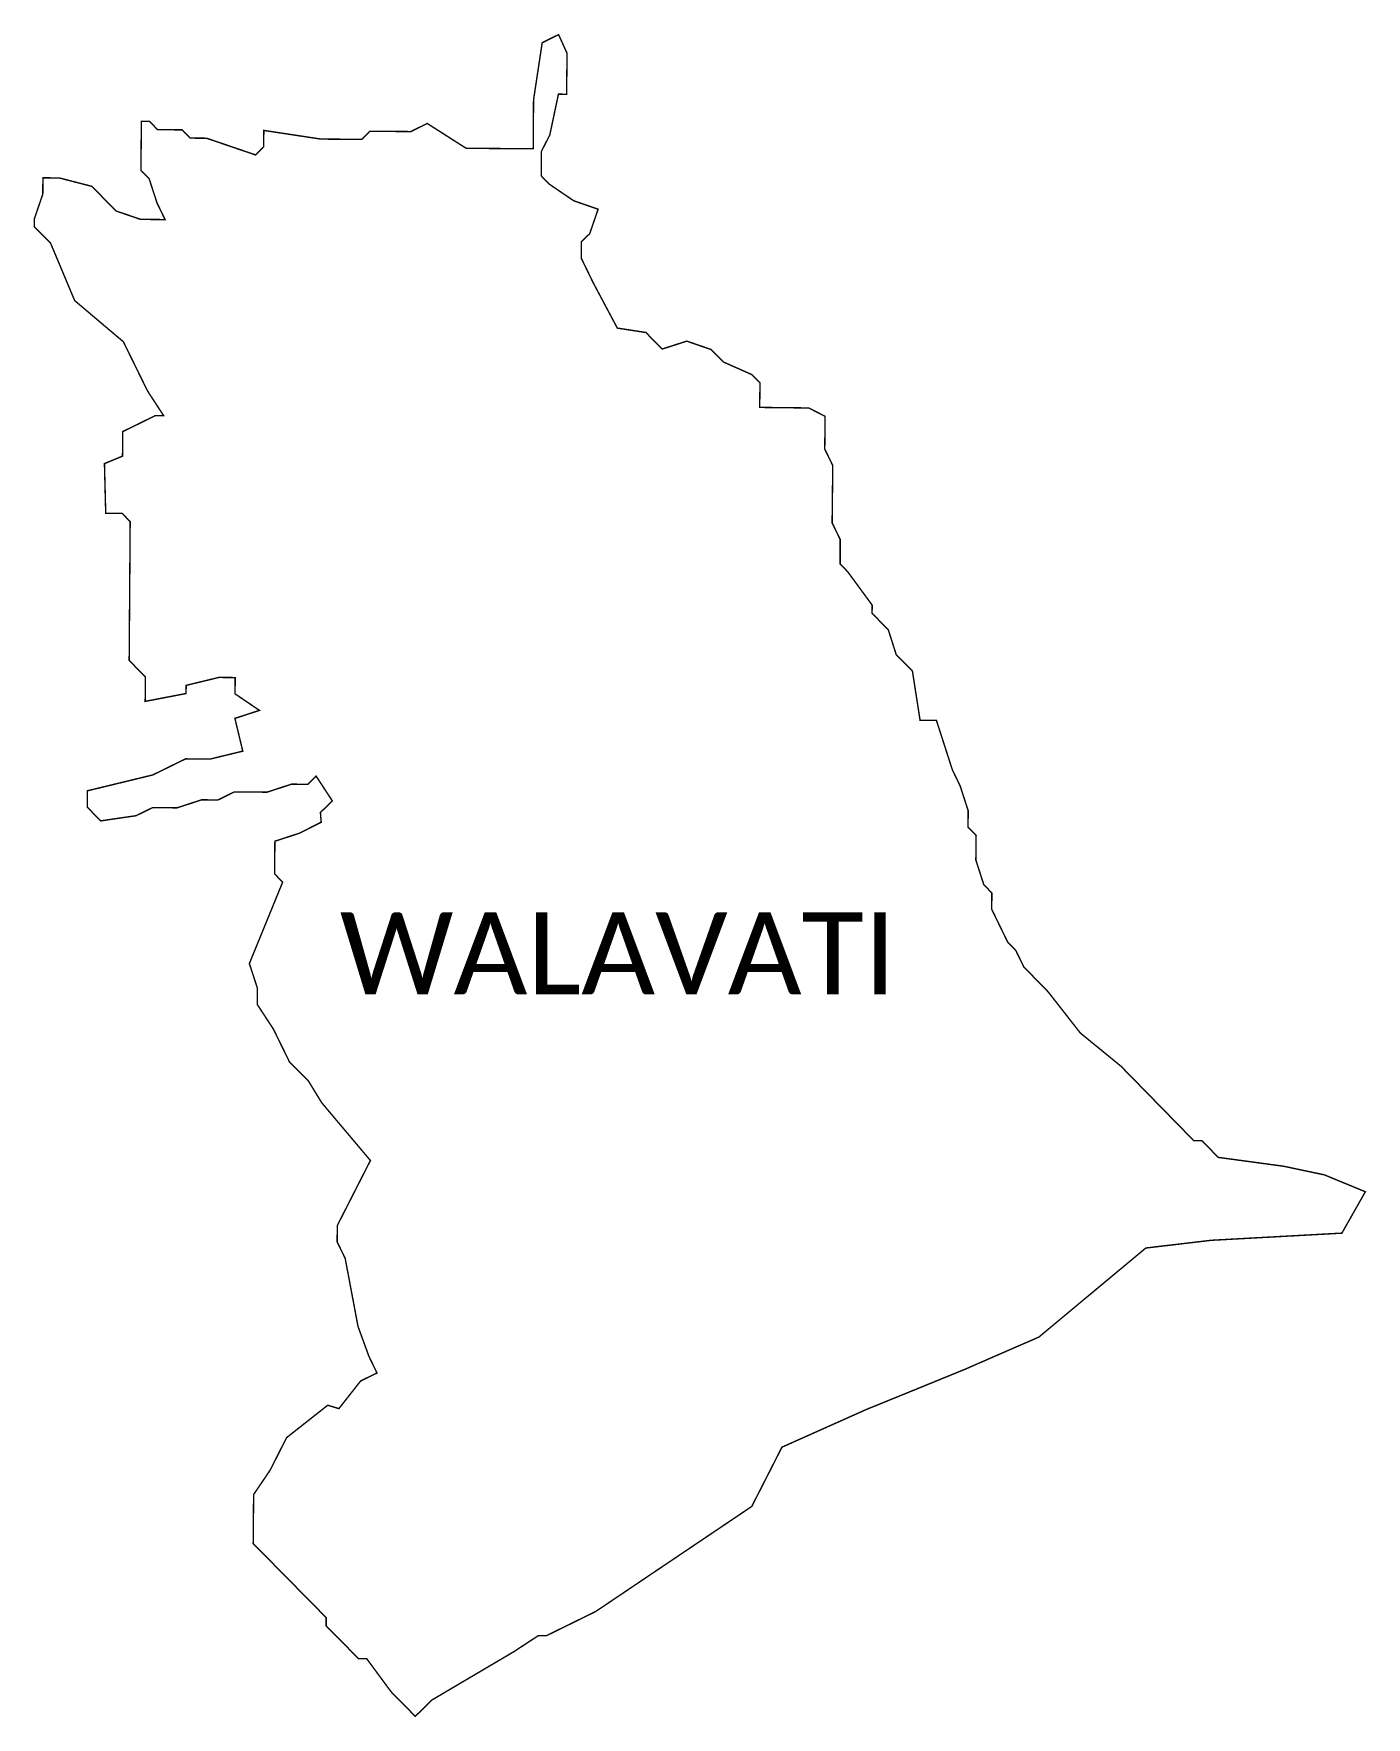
# Model space of a CAD drawing. Header units: metres. Extents: x 287512 to 290466, y 1998981 to 2001529.
# Drawn here: x 288586 to 290466, y 1999154 to 2001529 of the extents above; entities that cross this region are included whole.
import ezdxf

# ---------------------------------------------------------------- set-up
doc = ezdxf.new("R2010")
doc.units = ezdxf.units.M
doc.header["$MEASUREMENT"] = 0
doc.layers.add('VILLAGE NAME', color=250, linetype='Continuous')
doc.styles.get("Standard").update_dxf_attribs({"font": 'simplex.shx'})

msp = doc.modelspace()

# ---------------------------------------------------------------- linework, layer by layer
at = {"color": 6, "const_width": 2, "flags": 128}
msp.add_lwpolyline([(288737.7, 2001405.6), (288749.2, 2001405.5), (288760.6, 2001393.9), (288795.2, 2001393.6), (288806.7, 2001382), (288829.7, 2001381.8), (288898.7, 2001358.3), (288910.3, 2001369.7), (288910.5, 2001392.8), (288991, 2001380.6), (289048.7, 2001380.2), (289060.3, 2001391.6), (289117.9, 2001391.2), (289141.1, 2001402.6), (289196, 2001367.6), (289290.6, 2001366.9), (289291.1, 2001436), (289303.3, 2001516.6), (289326.4, 2001528), (289338.4, 2001501.6), (289337.7, 2001443.8), (289326.2, 2001444), (289314, 2001386.3), (289302.2, 2001363.4), (289301.9, 2001328.7), (289313.3, 2001317), (289347.7, 2001293.6), (289382.2, 2001281.6), (289370.3, 2001247.1), (289358.6, 2001235.7), (289358.4, 2001212.6), (289375.3, 2001177.8), (289409.3, 2001113.9), (289449.6, 2001107.7), (289472.5, 2001084.3), (289507.3, 2001095.5), (289541.8, 2001083.6), (289558.9, 2001066.1), (289599.1, 2001048.3), (289610.6, 2001036.6), (289610.2, 2001002), (289679.5, 2001001.2), (289702.5, 2000989.4), (289702, 2000943.2), (289713.3, 2000920), (289712.4, 2000839.1), (289723.7, 2000815.9), (289723.7, 2000781.3), (289734.8, 2000769.6), (289768.9, 2000723), (289768.8, 2000711.5), (289791.7, 2000688.1), (289802.8, 2000653.3), (289825.7, 2000630), (289836.5, 2000560.6), (289859.6, 2000560.3), (289882, 2000490.8), (289893.2, 2000467.5), (289904.4, 2000432.8), (289904.2, 2000409.7), (289915.6, 2000398), (289915.2, 2000363.4), (289926.4, 2000328.6), (289937.8, 2000316.9), (289937.6, 2000293.8), (289960.2, 2000247.4), (289971.6, 2000235.7), (289982.9, 2000212.5), (290017.2, 2000177.4), (290062.7, 2000119.2), (290120, 2000072.4), (290222.8, 1999967.3), (290234.4, 1999967.2), (290257.2, 1999943.8), (290349.5, 1999931.3), (290407.1, 1999919.1), (290464.8, 1999895.3), (290431.7, 1999836.9), (290247.3, 1999826.8), (290155, 1999815.9), (290004.2, 1999690.3), (289995.2, 1999686.3), (289972.7, 1999676.6), (289944.5, 1999664.3), (289900.1, 1999644.9), (289813.6, 1999609.6), (289770.8, 1999592.2), (289761.4, 1999588.4), (289641.6, 1999534.9), (289599, 1999451.3), (289378.9, 1999303.1), (289309.5, 1999269), (289298, 1999269.1), (289263.2, 1999246.3), (289147.4, 1999178), (289124.2, 1999155.1), (289089.9, 1999190), (289055.7, 1999236.4), (289044.2, 1999236.4), (288998.4, 1999282.9), (288998.5, 1999294.4), (288895.5, 1999398.9), (288896.1, 1999468.1), (288919.4, 1999502.5), (288942.7, 1999548.4), (289000.7, 1999594.1), (289016.4, 1999589.3), (289047.1, 1999628.3), (289070.2, 1999639.6), (289058.9, 1999662.8), (289043.4, 1999705.2), (289025.3, 1999801.3), (289014, 1999824.5), (289014.1, 1999847.5), (289060.9, 1999939.4), (288992.4, 2000020.6), (288973.6, 2000051.3), (288946.7, 2000078.5), (288924, 2000124.8), (288901.2, 2000159.6), (288901.4, 2000182.6), (288890.1, 2000217.3), (288937.1, 2000332.2), (288925.7, 2000343.8), (288926.1, 2000389.9), (288960.7, 2000401.2), (288991.5, 2000416.7), (288990.3, 2000430.3), (289007.1, 2000446.9), (288984.3, 2000481.7), (288972.7, 2000470.2), (288949.6, 2000470.4), (288915, 2000459.1), (288870.4, 2000459.5), (288868.9, 2000459.5), (288845.8, 2000448.1), (288822.7, 2000448.3), (288788, 2000437), (288753.5, 2000437.3), (288730.3, 2000425.9), (288680.3, 2000418.6), (288661.3, 2000438), (288661.4, 2000461), (288753.8, 2000483.4), (288800.1, 2000506.1), (288834.7, 2000505.8), (288880, 2000516.8), (288880.8, 2000517), (288869.7, 2000563.2), (288904.3, 2000574.5), (288869.9, 2000597.8), (288870.1, 2000620.8), (288847.1, 2000621), (288800.9, 2000609.8), (288800.8, 2000598.3), (288743.1, 2000587.2), (288743.3, 2000621.8), (288720.5, 2000645), (288721.9, 2000840.9), (288710.5, 2000852.5), (288687.4, 2000852.7), (288685.6, 2000922.7), (288711.1, 2000933.2), (288711.4, 2000967.8), (288757.6, 2000990.5), (288769.1, 2000990.4), (288746.4, 2001025.2), (288712.3, 2001094.6), (288643.6, 2001152.7), (288609.6, 2001233.7), (288586.7, 2001256.9), (288586.8, 2001268.4), (288598.6, 2001302.9), (288598.8, 2001325.9), (288621.8, 2001325.8), (288667.8, 2001313.9), (288702.1, 2001279.1), (288736.6, 2001267.3), (288771.2, 2001267), (288759.9, 2001290.2), (288748.6, 2001324.8), (288737.1, 2001336.5), (288737.7, 2001405.6)], dxfattribs=at)

# ---------------------------------------------------------------- texts
at = {"layer": 'VILLAGE NAME', "insert": (289017.6, 2000289.6), "char_height": 115.739, "attachment_point": 1}
msp.add_mtext_dynamic_manual_height_columns('\\pxt8;{\\fCalibri|b0|i0|c0|p34;WALAVATI}', width=1448.99, gutter_width=0.772, heights=[0], dxfattribs=at)

doc.saveas('drawing.dxf')
